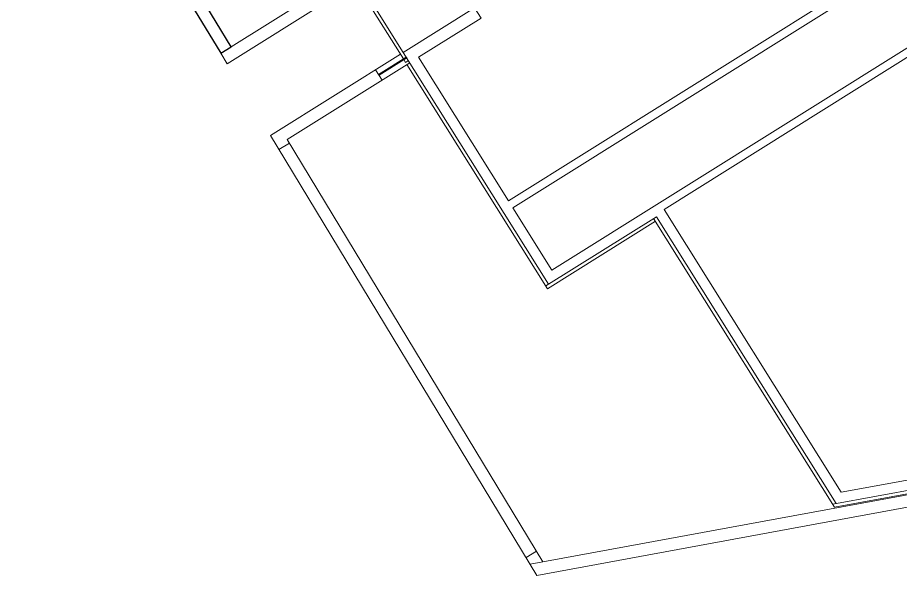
# Model space of a CAD drawing. Header units: millimetres. Extents: x -10201 to 171407, y -8645 to 72638.
# Drawn here: x 88559 to 110159, y 3878 to 17535 of the extents above; entities that cross this region are included whole.
import ezdxf

# ---------------------------------------------------------------- set-up
doc = ezdxf.new("R2010")
doc.units = ezdxf.units.MM
for name, color, linetype, lineweight in [('A-FLOR-____-OTLN', 9, 'Continuous', 9), ('A-FLOR-HRAL-OTLN', 9, 'Continuous', 9), ('A-WALL-____-MCUT', 9, 'Continuous', 25), ('A-WALL-____-OTLN', 9, 'Continuous', 9)]:
    doc.layers.add(name, color=color, linetype=linetype, lineweight=lineweight)

# ---------------------------------------------------------------- blocks, each defined once
blk = doc.blocks.new('185-01_OBJEKT C_Central_rvt-3-schema rezu D_120_5200')
at = {"layer": 'A-FLOR-____-OTLN'}
for p, q in [((-18287, 18380), (-17125, 16524)), ((-17114, 16507), (-17072, 16440)), ((-17072, 16440), (-17005, 16482))]:
    blk.add_line(p, q, dxfattribs=at)
blk = doc.blocks.new('Railing - Railing-1834831-schema rezu D_120_5200')
at = {"layer": 'A-FLOR-HRAL-OTLN'}
for p, q in [((-17057, 16566), (-17735, 16141)), ((-17724, 16124), (-17046, 16549)), ((-17057, 16566), (-17046, 16549)), ((-17724, 16124), (-17735, 16141))]:
    blk.add_line(p, q, dxfattribs=at)

msp = doc.modelspace()

# ---------------------------------------------------------------- linework, layer by layer
at = {"layer": 'A-FLOR-____-OTLN'}
msp.add_line((96905.8, 18422), (97994, 16684.7), dxfattribs=at)
at = {"layer": 'A-WALL-____-MCUT'}
for p, q in [((88558.5, 24879.2), (93530.2, 16661.7)), ((93784.5, 16820.9), (88970.5, 24777.9)), ((93530.2, 16661.7), (93784.5, 16820.9))]:
    msp.add_line(p, q, dxfattribs=at)
at = {"layer": 'A-WALL-____-OTLN'}
for p, q in [((100567.8, 13046.4), (114991.9, 22081.1)), ((115098.1, 21911.6), (100674, 12876.9)), ((101629.5, 11351.5), (116265.5, 20518.8)), ((116159.8, 20216.6), (104375.5, 12835.5)), ((93784.5, 16820.9), (96746.5, 18676.2)), ((97117.7, 18554.7), (93685.5, 16405)), ((97994, 16684.7), (99739.8, 17778.2)), ((99739.8, 17778.2), (99899, 17523.9)), ((99899, 17523.9), (98365.1, 16563.1)), ((93530.2, 16661.7), (93685.5, 16405)), ((94746.8, 14650.8), (97926.2, 16642.2)), ((101550.3, 11006.9), (97994, 16684.7)), ((98153.2, 16430.4), (95156.4, 14553.4)), ((98365.1, 16563.1), (100567.8, 13046.4)), ((97475.2, 16005.8), (97316, 16260)), ((101525, 10896.6), (98085.4, 16387.9)), ((101264.6, 3878), (94746.8, 14650.8)), ((95156.4, 14553.4), (101414.1, 4210.6)), ((94953.9, 14308.6), (95210.6, 14463.9)), ((100674, 12876.9), (101629.5, 11351.5)), ((104375.5, 12835.5), (108712.1, 5912)), ((104190.2, 12660.4), (101482.5, 10964.4)), ((104164.9, 12550.1), (101525, 10896.6)), ((108551.4, 5546.8), (104122.4, 12617.9)), ((108590.4, 5635.4), (104190.2, 12660.4)), ((108712.1, 5912), (113484.3, 6790.1)), ((108505.8, 5619.8), (113652.4, 6566.9)), ((113666.9, 6488.2), (108551.4, 5546.8)), ((108333.1, 5483.9), (113533.2, 6441.1)), ((113587.5, 6146.1), (108387.4, 5188.9)), ((101098.6, 4152.5), (108333, 5484.2)), ((108333.1, 5483.9), (108333, 5484.2)), ((108387.3, 5189.1), (101264.6, 3878)), ((108387.4, 5188.9), (108387.3, 5189.1)), ((101002.1, 4312), (101258.8, 4467.3))]:
    msp.add_line(p, q, dxfattribs=at)

# ---------------------------------------------------------------- block references
at = {"lineweight": 5}
msp.add_blockref('185-01_OBJEKT C_Central_rvt-3-schema rezu D_120_5200', (115125.3, 0), dxfattribs=at)
at = {"layer": 'A-FLOR-HRAL-OTLN'}
msp.add_blockref('Railing - Railing-1834831-schema rezu D_120_5200', (115125.3, 0), dxfattribs=at)

doc.saveas('drawing.dxf')
